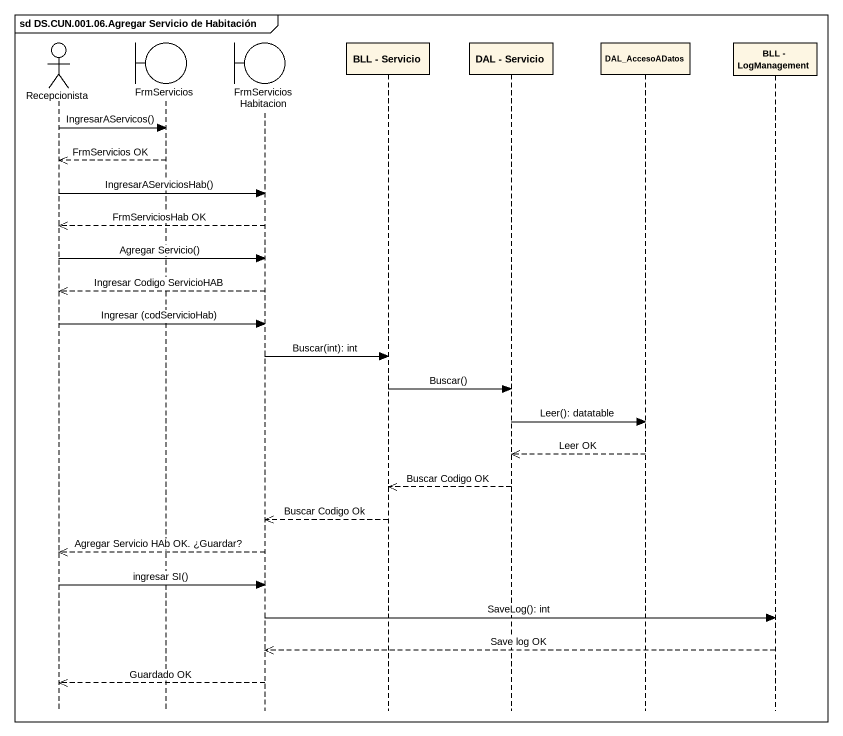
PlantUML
@startuml
mainframe sd DS.CUN.001.06.Agregar Servicio de Habitación
hide footbox
actor Recepcionista
boundary FrmServicios
boundary FrmServiciosHabitacion
participant "BLL - Servicio" as BLL_Servicio
participant "DAL - Servicio" as DAL_Servicio
participant DAL_AccesoADatos
participant "BLL - LogManagement" as BLL_LogManagement

Recepcionista -> FrmServicios : IngresarAServicos()
FrmServicios -->> Recepcionista : FrmServicios OK
Recepcionista -> FrmServiciosHabitacion : IngresarAServiciosHab()
FrmServiciosHabitacion -->> Recepcionista : FrmServiciosHab OK
Recepcionista -> FrmServiciosHabitacion : Agregar Servicio()
FrmServiciosHabitacion -->> Recepcionista : Ingresar Codigo ServicioHAB
Recepcionista -> FrmServiciosHabitacion : Ingresar (codServicioHab)
FrmServiciosHabitacion -> BLL_Servicio : Buscar(int): int
BLL_Servicio -> DAL_Servicio : Buscar()
DAL_Servicio -> DAL_AccesoADatos : Leer(): datatable
DAL_AccesoADatos -->> DAL_Servicio : Leer OK
DAL_Servicio -->> BLL_Servicio : Buscar Codigo OK
BLL_Servicio -->> FrmServiciosHabitacion : Buscar Codigo Ok
FrmServiciosHabitacion -->> Recepcionista : Agregar Servicio HAb OK. ¿Guardar?
Recepcionista -> FrmServiciosHabitacion : ingresar SI()
FrmServiciosHabitacion -> BLL_LogManagement : SaveLog(): int
BLL_LogManagement -->> FrmServiciosHabitacion : Save log OK
FrmServiciosHabitacion -->> Recepcionista : Guardado OK
@enduml
